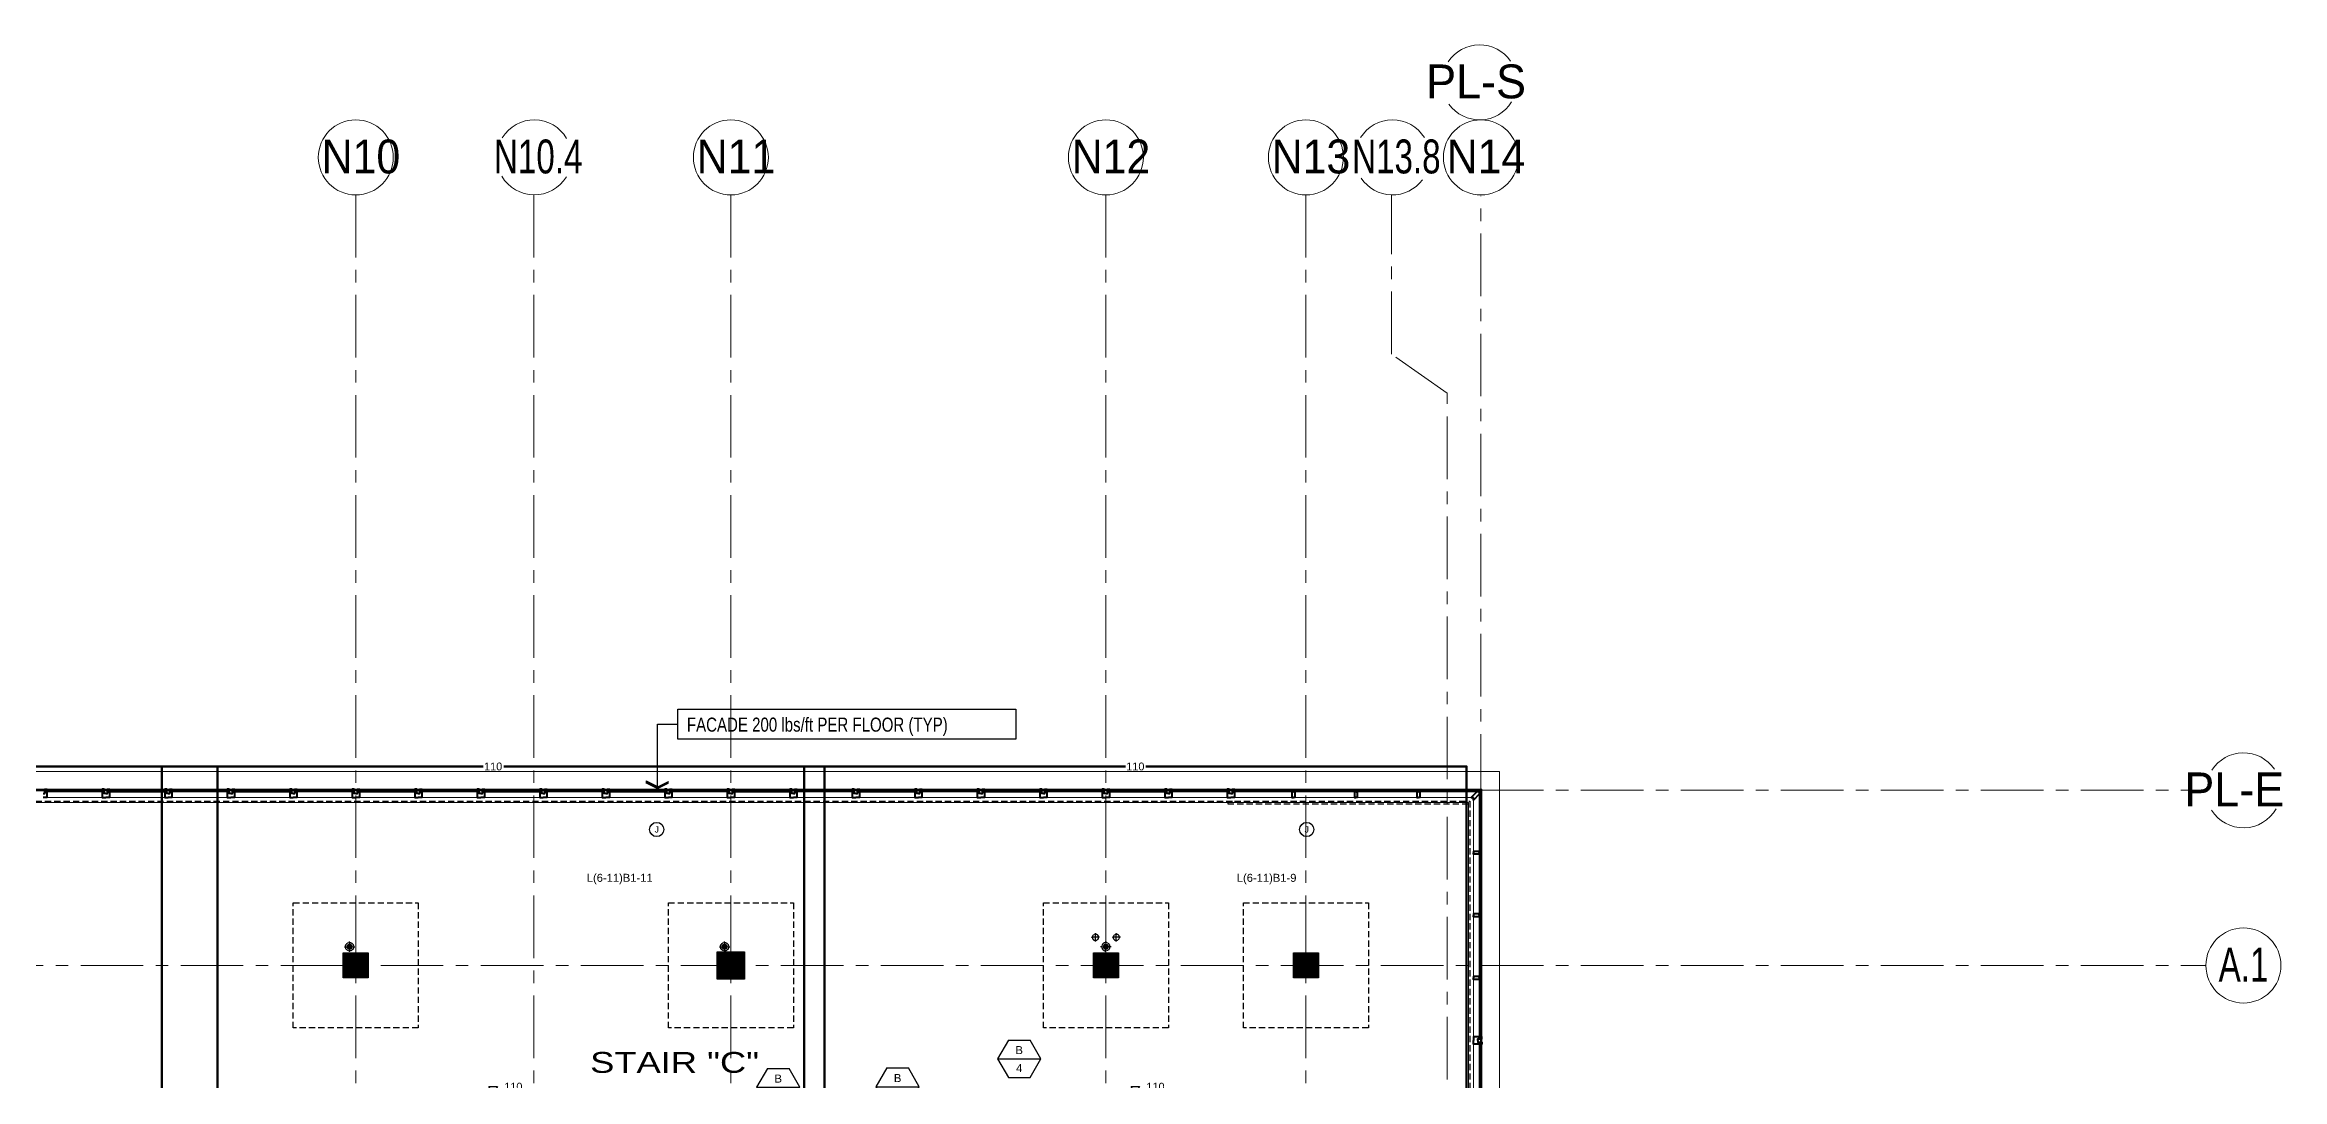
# Model space of a CAD drawing. Header units: inches. Extents: x -26500 to 0, y -3347 to 2257.
# Drawn here: x -22440 to -20292, y 1265 to 2257 of the extents above; entities that cross this region are included whole.
import ezdxf
from ezdxf.enums import TextEntityAlignment as Align

# ---------------------------------------------------------------- set-up
doc = ezdxf.new("R2010")
doc.units = ezdxf.units.IN
doc.header["$LTSCALE"] = 48
doc.header["$MEASUREMENT"] = 0
doc.linetypes.add('A104$0$CENTER', pattern=[2, 1.25, -0.25, 0.25, -0.25])
doc.linetypes.add('NB - 5th floor_plan$0$HIDDEN2', pattern=[0.1875, 0.125, -0.0625])
for name, color, linetype in [('0 @ 48', 7, 'Continuous'), ('0 @ 96', 7, 'Continuous'), ('A104$0$A-ANNO-PATT-1-12', 8, 'Continuous'), ('A104$0$A-ANNO-PATT-1-4', 8, 'Continuous'), ('A104$0$A-ANNO-PATT-2-12', 8, 'Continuous'), ('A104$0$A-AREA-IDEN', 8, 'Continuous'), ('A104$0$A-COLS-COL1-4', 8, 'Continuous'), ('A104$0$A-COLS-COL2-12', 8, 'Continuous'), ('A104$0$A-FLOR-AWNG', 8, 'Continuous'), ('A104$0$A-FLOR-SLAB', 8, 'Continuous'), ('A104$0$A-FLOR-SLEEVE', 8, 'Continuous'), ('A104$0$A-GLAZ', 8, 'Continuous'), ('A104$0$A-GLAZ-CRNA', 8, 'Continuous'), ('A104$0$A-GRID-1DP0-15', 8, 'Continuous'), ('A104$0$A-GRID-GRDP0-12', 8, 'Continuous'), ('A104$0$A-GRID-GRDP0-15', 8, 'Continuous'), ('A104$0$A-GRID-IDP0-12', 8, 'Continuous'), ('A104$0$A-Roof-leader', 8, 'Continuous'), ('A104$0$bc104 - level 1', 8, 'Continuous'), ('A104$0$C-PROP', 8, 'Continuous'), ('A604$0$A-COLS-COL1-12', 8, 'Continuous'), ('A604$0$A-FLOR-SLEEVE', 8, 'Continuous'), ('A604$0$A-SHAD-PAT2', 8, 'Continuous'), ('E-FIRE', 234, 'Continuous'), ('E-Powr-Devc @ 96', 233, 'Continuous'), ('E-TEXT', 6, 'Continuous'), ('M-HVAC-blck', 6, 'Continuous'), ('M-HVAC-TEXT', 6, 'Continuous'), ('NB - 5th floor_plan$0$STCCOLS1', 1, 'NB - 5th floor_plan$0$HIDDEN2'), ('NB - 5th floor_plan$0$STDROPS', 1, 'NB - 5th floor_plan$0$HIDDEN2'), ('NB - 5th floor_plan$0$STSLABEDGE', 1, 'NB - 5th floor_plan$0$HIDDEN2'), ('NB - 5th floor_plan$0$STSLABNOTCH', 1, 'NB - 5th floor_plan$0$HIDDEN2'), ('NB - 5th floor_plan$0$STWETSTACK', 1, 'NB - 5th floor_plan$0$HIDDEN2'), ('XREF', 7, 'Continuous')]:
    doc.layers.add(name, color=color, linetype=linetype)
doc.layers.add('E-Fire-Covr', color=240, linetype='Continuous', lineweight=70, plot=False)
doc.styles.add('A104$0$Arial', font='arial.ttf', dxfattribs={"height": 0.076839})
doc.styles.add('A104$0$style-Arial', font='arial.ttf')
doc.styles.add('M08', font='arial.ttf', dxfattribs={"height": 7.68})
doc.styles.add('MAMEP ANNO', font='arial.ttf', dxfattribs={"height": 0.101562})
doc.styles.add('NB - 5th floor_plan$0$au101s01', font='au101s01.shx')

# ---------------------------------------------------------------- blocks, each defined once
blk = doc.blocks.new('A104')
at = {"layer": 'A104$0$A-Roof-leader', "lineweight": 13}
h = blk.add_hatch(color=256, dxfattribs=at)
edge = h.paths.add_edge_path()
edge.add_arc((-22147.0236, 1392.095), 3, 0, 360)
h = blk.add_hatch(color=256, dxfattribs=at)
edge = h.paths.add_edge_path()
edge.add_arc((-21787.0236, 1392.095), 3, 0, 360)
h = blk.add_hatch(color=256, dxfattribs=at)
edge = h.paths.add_edge_path()
edge.add_arc((-21421.0236, 1392.095), 3, 0, 360)
at = {"layer": 'A104$0$A-ANNO-PATT-1-12', "lineweight": 30}
for points in [[(-21409.0236, 1362.095), (-21409.0236, 1386.095), (-21433.0236, 1362.095), (-21433.0236, 1386.095)], [(-21217.0236, 1362.095), (-21217.0236, 1386.095), (-21241.0236, 1362.095), (-21241.0236, 1386.095)]]:
    blk.add_solid(points, dxfattribs=at)
at = {"layer": 'A104$0$A-ANNO-PATT-1-4', "lineweight": 30, "extrusion": (0, 0, -1)}
blk.add_solid([(21794.0236, 1387.095), (21768.0236, 1387.095), (21794.0236, 1361.095), (21768.0236, 1361.095)], dxfattribs=at)
at = {"layer": 'A104$0$A-ANNO-PATT-2-12', "lineweight": 30}
blk.add_solid([(-22129.0236, 1362.095), (-22129.0236, 1386.095), (-22153.0236, 1362.095), (-22153.0236, 1386.095)], dxfattribs=at)
at = {"layer": 'A104$0$A-COLS-COL1-4', "lineweight": 30}
blk.add_3dface([(-21794.0236, 1387.095), (-21768.0236, 1387.095), (-21768.0236, 1361.095), (-21794.0236, 1361.095)], dxfattribs=at)
at = {"layer": 'A104$0$A-COLS-COL2-12', "lineweight": 30}
blk.add_3dface([(-22153.0236, 1386.095), (-22129.0236, 1386.095), (-22129.0236, 1362.095), (-22153.0236, 1362.095)], dxfattribs=at)
at = {"layer": 'A104$0$A-FLOR-AWNG', "lineweight": 0}
for p, q in [((-24033.7396, 1560.0949), (-21043.1174, 1560.0949)), ((-21043.0236, 1560.0012), (-21043.0236, -35.9051))]:
    blk.add_line(p, q, dxfattribs=at)
at = {"layer": 'A104$0$A-FLOR-SLAB', "lineweight": 0, "flags": 128}
blk.add_lwpolyline([(-23869.2731, 1530.3475), (-21072.7739, 1530.3449), (-21072.7739, -6.1545), (-22489.2736, -6.1545), (-22489.2736, 53.8448), (-22872.7736, 53.8448), (-22872.7736, -6.1545), (-24409.272, -6.1545)], dxfattribs=at)
at = {"layer": 'A104$0$A-FLOR-SLEEVE', "lineweight": 0}
for p, q in [((-22147.0236, 1387.095), (-22147.0236, 1397.095)), ((-21787.0236, 1387.095), (-21787.0236, 1397.095)), ((-21427.0236, 1401.095), (-21435.0236, 1401.095)), ((-21431.0236, 1397.095), (-21431.0236, 1405.095)), ((-21421.0236, 1387.095), (-21421.0236, 1397.095)), ((-21407.0236, 1401.095), (-21415.0236, 1401.095)), ((-21411.0236, 1397.095), (-21411.0236, 1405.095)), ((-22152.0236, 1392.095), (-22142.0236, 1392.095)), ((-21792.0236, 1392.095), (-21782.0236, 1392.095)), ((-21416.0236, 1392.095), (-21426.0236, 1392.095))]:
    blk.add_line(p, q, dxfattribs=at)
at = {"layer": 'A104$0$A-FLOR-SLEEVE', "lineweight": 13, "extrusion": (0, 0, -1)}
for centre, radius in [((21431.0236, 1401.095), 3), ((21411.0236, 1401.095), 3), ((21421.0236, 1392.095), 4)]:
    blk.add_circle(centre, radius, dxfattribs=at)
at = {"layer": 'A104$0$A-FLOR-SLEEVE', "lineweight": 13}
for centre in [(-22147.0236, 1392.095), (-21787.0236, 1392.095)]:
    blk.add_circle(centre, 4, dxfattribs=at)
at = {"layer": 'A104$0$A-GLAZ', "lineweight": 0}
for p, q in [((-21060.0239, 1543.0949), (-23882.0254, 1543.0991)), ((-22383.7745, 1541.8449), (-22438.2745, 1541.8449)), ((-22383.7745, 1541.3449), (-22438.2745, 1541.3449)), ((-22384.5245, 1535.0949), (-22437.5245, 1535.0949)), ((-22378.2739, 1541.8449), (-22323.7739, 1541.8449)), ((-22378.2739, 1541.3449), (-22323.7739, 1541.3449)), ((-22377.5239, 1535.0949), (-22324.5239, 1535.0949)), ((-22263.7745, 1541.8449), (-22318.2745, 1541.8449)), ((-22263.7745, 1541.3449), (-22318.2745, 1541.3449)), ((-22264.5245, 1535.0949), (-22317.5245, 1535.0949)), ((-22258.2739, 1541.8449), (-22203.7739, 1541.8449)), ((-22258.2739, 1541.3449), (-22203.7739, 1541.3449)), ((-22257.5239, 1535.0949), (-22204.5239, 1535.0949)), ((-22143.7745, 1541.8449), (-22198.2745, 1541.8449)), ((-22143.7745, 1541.3449), (-22198.2745, 1541.3449)), ((-22144.5245, 1535.0949), (-22197.5245, 1535.0949)), ((-22138.2739, 1541.8449), (-22083.7739, 1541.8449)), ((-22138.2739, 1541.3449), (-22083.7739, 1541.3449)), ((-22137.5239, 1535.0949), (-22084.5239, 1535.0949)), ((-22023.7745, 1541.8449), (-22078.2745, 1541.8449)), ((-22023.7745, 1541.3449), (-22078.2745, 1541.3449)), ((-22024.5245, 1535.0949), (-22077.5245, 1535.0949)), ((-22018.2739, 1541.8449), (-21963.7739, 1541.8449)), ((-22018.2739, 1541.3449), (-21963.7739, 1541.3449)), ((-22017.5239, 1535.0949), (-21964.5239, 1535.0949)), ((-21903.7745, 1541.8449), (-21958.2745, 1541.8449)), ((-21903.7745, 1541.3449), (-21958.2745, 1541.3449)), ((-21904.5245, 1535.0949), (-21957.5245, 1535.0949)), ((-21898.2739, 1541.8449), (-21843.7739, 1541.8449)), ((-21898.2739, 1541.3449), (-21843.7739, 1541.3449)), ((-21897.5239, 1535.0949), (-21844.5239, 1535.0949)), ((-21783.7745, 1541.8449), (-21838.2745, 1541.8449)), ((-21783.7745, 1541.3449), (-21838.2745, 1541.3449)), ((-21784.5245, 1535.0949), (-21837.5245, 1535.0949)), ((-21778.2739, 1541.8449), (-21723.7739, 1541.8449)), ((-21778.2739, 1541.3449), (-21723.7739, 1541.3449)), ((-21777.5239, 1535.0949), (-21724.5239, 1535.0949)), ((-21663.7745, 1541.8449), (-21718.2745, 1541.8449)), ((-21663.7745, 1541.3449), (-21718.2745, 1541.3449)), ((-21664.5245, 1535.0949), (-21717.5245, 1535.0949)), ((-21658.2739, 1541.8449), (-21603.7739, 1541.8449)), ((-21658.2739, 1541.3449), (-21603.7739, 1541.3449)), ((-21657.5239, 1535.0949), (-21604.5239, 1535.0949)), ((-21543.7745, 1541.8449), (-21598.2745, 1541.8449)), ((-21543.7745, 1541.3449), (-21598.2745, 1541.3449)), ((-21544.5245, 1535.0949), (-21597.5245, 1535.0949)), ((-21538.2739, 1541.8449), (-21483.7739, 1541.8449)), ((-21538.2739, 1541.3449), (-21483.7739, 1541.3449)), ((-21537.5239, 1535.0949), (-21484.5239, 1535.0949)), ((-21423.7745, 1541.8449), (-21478.2745, 1541.8449)), ((-21423.7745, 1541.3449), (-21478.2745, 1541.3449)), ((-21424.5245, 1535.0949), (-21477.5245, 1535.0949)), ((-21418.2739, 1541.8449), (-21363.7739, 1541.8449)), ((-21418.2739, 1541.3449), (-21363.7739, 1541.3449)), ((-21417.5239, 1535.0949), (-21364.5239, 1535.0949)), ((-21303.7745, 1541.8449), (-21358.2745, 1541.8449)), ((-21303.7745, 1541.3449), (-21358.2745, 1541.3449)), ((-21304.5245, 1535.0949), (-21357.5245, 1535.0949)), ((-21060.0239, -18.9052), (-21060.0239, 1543.0949)), ((-21068.0239, 1298.5943), (-21068.0239, 1245.5943)), ((-21061.7739, 1299.3443), (-21061.7739, 1244.8443)), ((-21061.2739, 1299.3443), (-21061.2739, 1244.8443))]:
    blk.add_line(p, q, dxfattribs=at)
at = {"layer": 'A104$0$A-GLAZ', "lineweight": 40}
for p, q in [((-22383.7745, 1542.0949), (-22438.2745, 1542.0949)), ((-22438.2745, 1540.8449), (-22438.2745, 1542.0949)), ((-22383.7745, 1540.8449), (-22438.2745, 1540.8449)), ((-22383.7745, 1540.8449), (-22383.7745, 1542.0949)), ((-22378.2739, 1540.8449), (-22378.2739, 1542.0949)), ((-22378.2739, 1542.0949), (-22323.7739, 1542.0949)), ((-22378.2739, 1540.8449), (-22323.7739, 1540.8449)), ((-22323.7739, 1540.8449), (-22323.7739, 1542.0949)), ((-22263.7745, 1542.0949), (-22318.2745, 1542.0949)), ((-22318.2745, 1540.8449), (-22318.2745, 1542.0949)), ((-22263.7745, 1540.8449), (-22318.2745, 1540.8449)), ((-22263.7745, 1540.8449), (-22263.7745, 1542.0949)), ((-22258.2739, 1540.8449), (-22258.2739, 1542.0949)), ((-22258.2739, 1542.0949), (-22203.7739, 1542.0949)), ((-22258.2739, 1540.8449), (-22203.7739, 1540.8449)), ((-22203.7739, 1540.8449), (-22203.7739, 1542.0949)), ((-22143.7745, 1542.0949), (-22198.2745, 1542.0949)), ((-22198.2745, 1540.8449), (-22198.2745, 1542.0949)), ((-22143.7745, 1540.8449), (-22198.2745, 1540.8449)), ((-22143.7745, 1540.8449), (-22143.7745, 1542.0949)), ((-22138.2739, 1540.8449), (-22138.2739, 1542.0949)), ((-22138.2739, 1542.0949), (-22083.7739, 1542.0949)), ((-22138.2739, 1540.8449), (-22083.7739, 1540.8449)), ((-22083.7739, 1540.8449), (-22083.7739, 1542.0949)), ((-22023.7745, 1542.0949), (-22078.2745, 1542.0949)), ((-22078.2745, 1540.8449), (-22078.2745, 1542.0949)), ((-22023.7745, 1540.8449), (-22078.2745, 1540.8449)), ((-22023.7745, 1540.8449), (-22023.7745, 1542.0949)), ((-22018.2739, 1540.8449), (-22018.2739, 1542.0949)), ((-22018.2739, 1542.0949), (-21963.7739, 1542.0949)), ((-22018.2739, 1540.8449), (-21963.7739, 1540.8449)), ((-21963.7739, 1540.8449), (-21963.7739, 1542.0949)), ((-21903.7745, 1542.0949), (-21958.2745, 1542.0949)), ((-21958.2745, 1540.8449), (-21958.2745, 1542.0949)), ((-21903.7745, 1540.8449), (-21958.2745, 1540.8449)), ((-21903.7745, 1540.8449), (-21903.7745, 1542.0949)), ((-21898.2739, 1540.8449), (-21898.2739, 1542.0949)), ((-21898.2739, 1542.0949), (-21843.7739, 1542.0949)), ((-21898.2739, 1540.8449), (-21843.7739, 1540.8449)), ((-21843.7739, 1540.8449), (-21843.7739, 1542.0949)), ((-21783.7745, 1542.0949), (-21838.2745, 1542.0949)), ((-21838.2745, 1540.8449), (-21838.2745, 1542.0949)), ((-21783.7745, 1540.8449), (-21838.2745, 1540.8449)), ((-21783.7745, 1540.8449), (-21783.7745, 1542.0949)), ((-21778.2739, 1540.8449), (-21778.2739, 1542.0949)), ((-21778.2739, 1542.0949), (-21723.7739, 1542.0949)), ((-21778.2739, 1540.8449), (-21723.7739, 1540.8449)), ((-21723.7739, 1540.8449), (-21723.7739, 1542.0949)), ((-21663.7745, 1542.0949), (-21718.2745, 1542.0949)), ((-21718.2745, 1540.8449), (-21718.2745, 1542.0949)), ((-21663.7745, 1540.8449), (-21718.2745, 1540.8449)), ((-21663.7745, 1540.8449), (-21663.7745, 1542.0949)), ((-21658.2739, 1540.8449), (-21658.2739, 1542.0949)), ((-21658.2739, 1542.0949), (-21603.7739, 1542.0949)), ((-21658.2739, 1540.8449), (-21603.7739, 1540.8449)), ((-21603.7739, 1540.8449), (-21603.7739, 1542.0949)), ((-21543.7745, 1542.0949), (-21598.2745, 1542.0949)), ((-21598.2745, 1540.8449), (-21598.2745, 1542.0949)), ((-21543.7745, 1540.8449), (-21598.2745, 1540.8449)), ((-21543.7745, 1540.8449), (-21543.7745, 1542.0949)), ((-21538.2739, 1540.8449), (-21538.2739, 1542.0949)), ((-21538.2739, 1542.0949), (-21483.7739, 1542.0949)), ((-21538.2739, 1540.8449), (-21483.7739, 1540.8449)), ((-21483.7739, 1540.8449), (-21483.7739, 1542.0949)), ((-21423.7745, 1542.0949), (-21478.2745, 1542.0949)), ((-21478.2745, 1540.8449), (-21478.2745, 1542.0949)), ((-21423.7745, 1540.8449), (-21478.2745, 1540.8449)), ((-21423.7745, 1540.8449), (-21423.7745, 1542.0949)), ((-21418.2739, 1540.8449), (-21418.2739, 1542.0949)), ((-21418.2739, 1542.0949), (-21363.7739, 1542.0949)), ((-21418.2739, 1540.8449), (-21363.7739, 1540.8449)), ((-21363.7739, 1540.8449), (-21363.7739, 1542.0949)), ((-21303.7745, 1542.0949), (-21358.2745, 1542.0949)), ((-21358.2745, 1540.8449), (-21358.2745, 1542.0949)), ((-21303.7745, 1540.8449), (-21358.2745, 1540.8449)), ((-21303.7745, 1540.8449), (-21303.7745, 1542.0949)), ((-21062.2739, 1299.3443), (-21061.0239, 1299.3443)), ((-21062.2739, 1299.3443), (-21062.2739, 1244.8443)), ((-21061.0239, 1299.3443), (-21061.0239, 1244.8443))]:
    blk.add_line(p, q, dxfattribs=at)
at = {"layer": 'A104$0$A-GLAZ', "lineweight": 40, "flags": 128}
for points in [[(-22441.0242, 1539.0949), (-22439.5245, 1539.0949), (-22439.5245, 1543.0949), (-22437.5245, 1543.0949), (-22437.5245, 1542.3449), (-22438.5245, 1542.3449), (-22438.5245, 1540.5949), (-22437.5245, 1540.5949), (-22437.5245, 1535.0949), (-22441.0242, 1535.0949)], [(-22381.0242, 1539.0949), (-22382.5245, 1539.0949), (-22382.5245, 1543.0949), (-22384.5245, 1543.0949), (-22384.5245, 1542.3449), (-22383.5245, 1542.3449), (-22383.5245, 1540.5949), (-22384.5245, 1540.5949), (-22384.5245, 1535.0949), (-22381.0242, 1535.0949)], [(-22381.0242, 1539.0949), (-22379.5239, 1539.0949), (-22379.5239, 1543.0949), (-22377.5239, 1543.0949), (-22377.5239, 1542.3449), (-22378.5239, 1542.3449), (-22378.5239, 1540.5949), (-22377.5239, 1540.5949), (-22377.5239, 1535.0949), (-22381.0242, 1535.0949)], [(-22321.0242, 1539.0949), (-22322.5239, 1539.0949), (-22322.5239, 1543.0949), (-22324.5239, 1543.0949), (-22324.5239, 1542.3449), (-22323.5239, 1542.3449), (-22323.5239, 1540.5949), (-22324.5239, 1540.5949), (-22324.5239, 1535.0949), (-22321.0242, 1535.0949)], [(-22321.0242, 1539.0949), (-22319.5245, 1539.0949), (-22319.5245, 1543.0949), (-22317.5245, 1543.0949), (-22317.5245, 1542.3449), (-22318.5245, 1542.3449), (-22318.5245, 1540.5949), (-22317.5245, 1540.5949), (-22317.5245, 1535.0949), (-22321.0242, 1535.0949)], [(-22261.0242, 1539.0949), (-22262.5245, 1539.0949), (-22262.5245, 1543.0949), (-22264.5245, 1543.0949), (-22264.5245, 1542.3449), (-22263.5245, 1542.3449), (-22263.5245, 1540.5949), (-22264.5245, 1540.5949), (-22264.5245, 1535.0949), (-22261.0242, 1535.0949)], [(-22261.0242, 1539.0949), (-22259.5239, 1539.0949), (-22259.5239, 1543.0949), (-22257.5239, 1543.0949), (-22257.5239, 1542.3449), (-22258.5239, 1542.3449), (-22258.5239, 1540.5949), (-22257.5239, 1540.5949), (-22257.5239, 1535.0949), (-22261.0242, 1535.0949)], [(-22201.0242, 1539.0949), (-22202.5239, 1539.0949), (-22202.5239, 1543.0949), (-22204.5239, 1543.0949), (-22204.5239, 1542.3449), (-22203.5239, 1542.3449), (-22203.5239, 1540.5949), (-22204.5239, 1540.5949), (-22204.5239, 1535.0949), (-22201.0242, 1535.0949)], [(-22201.0242, 1539.0949), (-22199.5245, 1539.0949), (-22199.5245, 1543.0949), (-22197.5245, 1543.0949), (-22197.5245, 1542.3449), (-22198.5245, 1542.3449), (-22198.5245, 1540.5949), (-22197.5245, 1540.5949), (-22197.5245, 1535.0949), (-22201.0242, 1535.0949)], [(-22141.0242, 1539.0949), (-22142.5245, 1539.0949), (-22142.5245, 1543.0949), (-22144.5245, 1543.0949), (-22144.5245, 1542.3449), (-22143.5245, 1542.3449), (-22143.5245, 1540.5949), (-22144.5245, 1540.5949), (-22144.5245, 1535.0949), (-22141.0242, 1535.0949)], [(-22141.0242, 1539.0949), (-22139.5239, 1539.0949), (-22139.5239, 1543.0949), (-22137.5239, 1543.0949), (-22137.5239, 1542.3449), (-22138.5239, 1542.3449), (-22138.5239, 1540.5949), (-22137.5239, 1540.5949), (-22137.5239, 1535.0949), (-22141.0242, 1535.0949)], [(-22081.0242, 1539.0949), (-22082.5239, 1539.0949), (-22082.5239, 1543.0949), (-22084.5239, 1543.0949), (-22084.5239, 1542.3449), (-22083.5239, 1542.3449), (-22083.5239, 1540.5949), (-22084.5239, 1540.5949), (-22084.5239, 1535.0949), (-22081.0242, 1535.0949)], [(-22081.0242, 1539.0949), (-22079.5245, 1539.0949), (-22079.5245, 1543.0949), (-22077.5245, 1543.0949), (-22077.5245, 1542.3449), (-22078.5245, 1542.3449), (-22078.5245, 1540.5949), (-22077.5245, 1540.5949), (-22077.5245, 1535.0949), (-22081.0242, 1535.0949)], [(-22021.0242, 1539.0949), (-22022.5245, 1539.0949), (-22022.5245, 1543.0949), (-22024.5245, 1543.0949), (-22024.5245, 1542.3449), (-22023.5245, 1542.3449), (-22023.5245, 1540.5949), (-22024.5245, 1540.5949), (-22024.5245, 1535.0949), (-22021.0242, 1535.0949)], [(-22021.0242, 1539.0949), (-22019.5239, 1539.0949), (-22019.5239, 1543.0949), (-22017.5239, 1543.0949), (-22017.5239, 1542.3449), (-22018.5239, 1542.3449), (-22018.5239, 1540.5949), (-22017.5239, 1540.5949), (-22017.5239, 1535.0949), (-22021.0242, 1535.0949)], [(-21961.0242, 1539.0949), (-21962.5239, 1539.0949), (-21962.5239, 1543.0949), (-21964.5239, 1543.0949), (-21964.5239, 1542.3449), (-21963.5239, 1542.3449), (-21963.5239, 1540.5949), (-21964.5239, 1540.5949), (-21964.5239, 1535.0949), (-21961.0242, 1535.0949)], [(-21961.0242, 1539.0949), (-21959.5245, 1539.0949), (-21959.5245, 1543.0949), (-21957.5245, 1543.0949), (-21957.5245, 1542.3449), (-21958.5245, 1542.3449), (-21958.5245, 1540.5949), (-21957.5245, 1540.5949), (-21957.5245, 1535.0949), (-21961.0242, 1535.0949)], [(-21901.0242, 1539.0949), (-21902.5245, 1539.0949), (-21902.5245, 1543.0949), (-21904.5245, 1543.0949), (-21904.5245, 1542.3449), (-21903.5245, 1542.3449), (-21903.5245, 1540.5949), (-21904.5245, 1540.5949), (-21904.5245, 1535.0949), (-21901.0242, 1535.0949)], [(-21901.0242, 1539.0949), (-21899.5239, 1539.0949), (-21899.5239, 1543.0949), (-21897.5239, 1543.0949), (-21897.5239, 1542.3449), (-21898.5239, 1542.3449), (-21898.5239, 1540.5949), (-21897.5239, 1540.5949), (-21897.5239, 1535.0949), (-21901.0242, 1535.0949)], [(-21841.0242, 1539.0949), (-21842.5239, 1539.0949), (-21842.5239, 1543.0949), (-21844.5239, 1543.0949), (-21844.5239, 1542.3449), (-21843.5239, 1542.3449), (-21843.5239, 1540.5949), (-21844.5239, 1540.5949), (-21844.5239, 1535.0949), (-21841.0242, 1535.0949)], [(-21841.0242, 1539.0949), (-21839.5245, 1539.0949), (-21839.5245, 1543.0949), (-21837.5245, 1543.0949), (-21837.5245, 1542.3449), (-21838.5245, 1542.3449), (-21838.5245, 1540.5949), (-21837.5245, 1540.5949), (-21837.5245, 1535.0949), (-21841.0242, 1535.0949)], [(-21781.0242, 1539.0949), (-21782.5245, 1539.0949), (-21782.5245, 1543.0949), (-21784.5245, 1543.0949), (-21784.5245, 1542.3449), (-21783.5245, 1542.3449), (-21783.5245, 1540.5949), (-21784.5245, 1540.5949), (-21784.5245, 1535.0949), (-21781.0242, 1535.0949)], [(-21781.0242, 1539.0949), (-21779.5239, 1539.0949), (-21779.5239, 1543.0949), (-21777.5239, 1543.0949), (-21777.5239, 1542.3449), (-21778.5239, 1542.3449), (-21778.5239, 1540.5949), (-21777.5239, 1540.5949), (-21777.5239, 1535.0949), (-21781.0242, 1535.0949)], [(-21721.0242, 1539.0949), (-21722.5239, 1539.0949), (-21722.5239, 1543.0949), (-21724.5239, 1543.0949), (-21724.5239, 1542.3449), (-21723.5239, 1542.3449), (-21723.5239, 1540.5949), (-21724.5239, 1540.5949), (-21724.5239, 1535.0949), (-21721.0242, 1535.0949)], [(-21721.0242, 1539.0949), (-21719.5245, 1539.0949), (-21719.5245, 1543.0949), (-21717.5245, 1543.0949), (-21717.5245, 1542.3449), (-21718.5245, 1542.3449), (-21718.5245, 1540.5949), (-21717.5245, 1540.5949), (-21717.5245, 1535.0949), (-21721.0242, 1535.0949)], [(-21661.0242, 1539.0949), (-21662.5245, 1539.0949), (-21662.5245, 1543.0949), (-21664.5245, 1543.0949), (-21664.5245, 1542.3449), (-21663.5245, 1542.3449), (-21663.5245, 1540.5949), (-21664.5245, 1540.5949), (-21664.5245, 1535.0949), (-21661.0242, 1535.0949)], [(-21661.0242, 1539.0949), (-21659.5239, 1539.0949), (-21659.5239, 1543.0949), (-21657.5239, 1543.0949), (-21657.5239, 1542.3449), (-21658.5239, 1542.3449), (-21658.5239, 1540.5949), (-21657.5239, 1540.5949), (-21657.5239, 1535.0949), (-21661.0242, 1535.0949)], [(-21601.0242, 1539.0949), (-21602.5239, 1539.0949), (-21602.5239, 1543.0949), (-21604.5239, 1543.0949), (-21604.5239, 1542.3449), (-21603.5239, 1542.3449), (-21603.5239, 1540.5949), (-21604.5239, 1540.5949), (-21604.5239, 1535.0949), (-21601.0242, 1535.0949)], [(-21601.0242, 1539.0949), (-21599.5245, 1539.0949), (-21599.5245, 1543.0949), (-21597.5245, 1543.0949), (-21597.5245, 1542.3449), (-21598.5245, 1542.3449), (-21598.5245, 1540.5949), (-21597.5245, 1540.5949), (-21597.5245, 1535.0949), (-21601.0242, 1535.0949)], [(-21541.0242, 1539.0949), (-21542.5245, 1539.0949), (-21542.5245, 1543.0949), (-21544.5245, 1543.0949), (-21544.5245, 1542.3449), (-21543.5245, 1542.3449), (-21543.5245, 1540.5949), (-21544.5245, 1540.5949), (-21544.5245, 1535.0949), (-21541.0242, 1535.0949)], [(-21541.0242, 1539.0949), (-21539.5239, 1539.0949), (-21539.5239, 1543.0949), (-21537.5239, 1543.0949), (-21537.5239, 1542.3449), (-21538.5239, 1542.3449), (-21538.5239, 1540.5949), (-21537.5239, 1540.5949), (-21537.5239, 1535.0949), (-21541.0242, 1535.0949)], [(-21481.0242, 1539.0949), (-21482.5239, 1539.0949), (-21482.5239, 1543.0949), (-21484.5239, 1543.0949), (-21484.5239, 1542.3449), (-21483.5239, 1542.3449), (-21483.5239, 1540.5949), (-21484.5239, 1540.5949), (-21484.5239, 1535.0949), (-21481.0242, 1535.0949)], [(-21481.0242, 1539.0949), (-21479.5245, 1539.0949), (-21479.5245, 1543.0949), (-21477.5245, 1543.0949), (-21477.5245, 1542.3449), (-21478.5245, 1542.3449), (-21478.5245, 1540.5949), (-21477.5245, 1540.5949), (-21477.5245, 1535.0949), (-21481.0242, 1535.0949)], [(-21421.0242, 1539.0949), (-21422.5245, 1539.0949), (-21422.5245, 1543.0949), (-21424.5245, 1543.0949), (-21424.5245, 1542.3449), (-21423.5245, 1542.3449), (-21423.5245, 1540.5949), (-21424.5245, 1540.5949), (-21424.5245, 1535.0949), (-21421.0242, 1535.0949)], [(-21421.0242, 1539.0949), (-21419.5239, 1539.0949), (-21419.5239, 1543.0949), (-21417.5239, 1543.0949), (-21417.5239, 1542.3449), (-21418.5239, 1542.3449), (-21418.5239, 1540.5949), (-21417.5239, 1540.5949), (-21417.5239, 1535.0949), (-21421.0242, 1535.0949)], [(-21361.0242, 1539.0949), (-21362.5239, 1539.0949), (-21362.5239, 1543.0949), (-21364.5239, 1543.0949), (-21364.5239, 1542.3449), (-21363.5239, 1542.3449), (-21363.5239, 1540.5949), (-21364.5239, 1540.5949), (-21364.5239, 1535.0949), (-21361.0242, 1535.0949)], [(-21361.0242, 1539.0949), (-21359.5245, 1539.0949), (-21359.5245, 1543.0949), (-21357.5245, 1543.0949), (-21357.5245, 1542.3449), (-21358.5245, 1542.3449), (-21358.5245, 1540.5949), (-21357.5245, 1540.5949), (-21357.5245, 1535.0949), (-21361.0242, 1535.0949)], [(-21301.0242, 1539.0949), (-21302.5245, 1539.0949), (-21302.5245, 1543.0949), (-21304.5245, 1543.0949), (-21304.5245, 1542.3449), (-21303.5245, 1542.3449), (-21303.5245, 1540.5949), (-21304.5245, 1540.5949), (-21304.5245, 1535.0949), (-21301.0242, 1535.0949)], [(-21064.0239, 1302.0946), (-21064.0239, 1300.5943), (-21060.0239, 1300.5943), (-21060.0239, 1298.5943), (-21060.7739, 1298.5943), (-21060.7739, 1299.5943), (-21062.5239, 1299.5943), (-21062.5239, 1298.5943), (-21068.0239, 1298.5943), (-21068.0239, 1302.0946)]]:
    blk.add_lwpolyline(points, dxfattribs=at)
at = {"layer": 'A104$0$A-GLAZ-CRNA', "lineweight": 30}
for p, q in [((-21298.2745, 1540.8449), (-21298.2745, 1542.0949)), ((-21298.2745, 1542.0949), (-21241.6489, 1542.0949)), ((-21298.2745, 1540.8449), (-21241.6489, 1540.8449)), ((-21240.3989, 1540.8449), (-21240.3989, 1542.0949)), ((-21240.3989, 1542.0949), (-21181.6489, 1542.0949)), ((-21240.3989, 1540.8449), (-21181.6489, 1540.8449)), ((-21180.3989, 1542.0949), (-21121.6489, 1542.0949)), ((-21180.3989, 1540.8449), (-21121.6489, 1540.8449)), ((-21121.6489, 1540.8449), (-21121.6489, 1542.0949)), ((-21120.3989, 1540.8449), (-21120.3989, 1542.0949)), ((-21120.3989, 1542.0949), (-21062.8989, 1542.0949)), ((-21120.3989, 1540.8449), (-21062.8989, 1540.8449)), ((-21062.8989, 1540.8449), (-21062.8989, 1542.0949)), ((-21062.2739, 1482.7199), (-21062.2739, 1540.2199)), ((-21062.2739, 1540.2199), (-21061.0239, 1540.2199)), ((-21061.0239, 1482.7199), (-21061.0239, 1540.2199)), ((-21062.2739, 1482.7199), (-21061.0239, 1482.7199)), ((-21062.2739, 1422.7199), (-21062.2739, 1481.4699)), ((-21062.2739, 1481.4699), (-21061.0239, 1481.4699)), ((-21061.0239, 1422.7199), (-21061.0239, 1481.4699)), ((-21062.2739, 1362.7199), (-21062.2739, 1421.4699)), ((-21061.0239, 1362.7199), (-21061.0239, 1421.4699)), ((-21062.2739, 1362.7199), (-21061.0239, 1362.7199)), ((-21062.2739, 1304.8443), (-21062.2739, 1361.4699)), ((-21061.0239, 1304.8443), (-21061.0239, 1361.4699)), ((-21062.2739, 1304.8443), (-21061.0239, 1304.8443))]:
    blk.add_line(p, q, dxfattribs=at)
at = {"layer": 'A104$0$A-GLAZ-CRNA', "lineweight": 0}
for p, q in [((-21298.2745, 1541.8449), (-21241.6489, 1541.8449)), ((-21298.2745, 1541.3449), (-21241.6489, 1541.3449)), ((-21297.5245, 1535.0949), (-21242.3995, 1535.0949)), ((-21240.3989, 1541.8449), (-21181.6489, 1541.8449)), ((-21240.3989, 1541.3449), (-21181.6489, 1541.3449)), ((-21239.6495, 1535.0949), (-21182.3995, 1535.0949)), ((-21180.3989, 1541.8449), (-21121.6489, 1541.8449)), ((-21180.3989, 1541.3449), (-21121.6489, 1541.3449)), ((-21179.6495, 1535.0949), (-21068.0239, 1535.0949)), ((-21120.3989, 1541.8449), (-21062.8989, 1541.8449)), ((-21120.3989, 1541.3449), (-21062.8989, 1541.3449)), ((-21068.0239, 1423.4693), (-21068.0239, 1535.0949)), ((-21061.7739, 1482.7199), (-21061.7739, 1540.2199)), ((-21061.2739, 1482.7199), (-21061.2739, 1540.2199)), ((-21061.7739, 1422.7199), (-21061.7739, 1481.4699)), ((-21061.2739, 1422.7199), (-21061.2739, 1481.4699)), ((-21068.0239, 1363.4693), (-21068.0239, 1420.7193)), ((-21061.7739, 1362.7199), (-21061.7739, 1421.4699)), ((-21061.2739, 1362.7199), (-21061.2739, 1421.4699)), ((-21068.0239, 1305.5943), (-21068.0239, 1360.7193)), ((-21061.7739, 1304.8443), (-21061.7739, 1361.4699)), ((-21061.2739, 1304.8443), (-21061.2739, 1361.4699))]:
    blk.add_line(p, q, dxfattribs=at)
at = {"layer": 'A104$0$A-GLAZ-CRNA', "lineweight": 40}
for p, q in [((-21241.6489, 1540.8449), (-21241.6489, 1542.0949)), ((-21241.3989, 1542.0949), (-21241.2739, 1542.0949)), ((-21181.6489, 1540.8449), (-21181.6489, 1542.0949)), ((-21180.3989, 1540.8449), (-21180.3989, 1542.0949)), ((-21064.822, 1540.5949), (-21070.322, 1535.0949)), ((-21062.5239, 1538.2968), (-21068.0239, 1532.7968)), ((-21062.2739, 1422.7199), (-21061.0239, 1422.7199)), ((-21062.2739, 1421.4699), (-21061.0239, 1421.4699)), ((-21062.2739, 1361.4699), (-21061.0239, 1361.4699)), ((-21061.0239, 1361.7199), (-21061.0239, 1361.8449))]:
    blk.add_line(p, q, dxfattribs=at)
at = {"layer": 'A104$0$A-GLAZ-CRNA', "lineweight": 40, "flags": 128}
for points in [[(-21301.0242, 1539.0949), (-21299.5245, 1539.0949), (-21299.5245, 1543.0949), (-21297.5245, 1543.0949), (-21297.5245, 1542.3449), (-21298.5245, 1542.3449), (-21298.5245, 1540.5949), (-21297.5245, 1540.5949), (-21297.5245, 1535.0949), (-21301.0242, 1535.0949)], [(-21241.0239, 1541.5012), (-21241.2739, 1541.5012), (-21241.2739, 1542.0949), (-21241.3989, 1542.0949), (-21241.3989, 1540.5949), (-21242.3989, 1540.5949), (-21242.3995, 1535.0949), (-21241.0245, 1535.0949)], [(-21241.0239, 1541.5012), (-21240.7739, 1541.5012), (-21240.7739, 1542.0949), (-21240.6489, 1542.0949), (-21240.6489, 1540.5949), (-21239.6489, 1540.5949), (-21239.6495, 1535.0949), (-21241.0245, 1535.0949)], [(-21181.0239, 1541.5012), (-21181.2739, 1541.5012), (-21181.2739, 1542.0949), (-21181.3989, 1542.0949), (-21181.3989, 1540.5949), (-21182.3989, 1540.5949), (-21182.3995, 1535.0949), (-21181.0245, 1535.0949)], [(-21181.0239, 1541.5012), (-21180.7739, 1541.5012), (-21180.7739, 1542.0949), (-21180.6489, 1542.0949), (-21180.6489, 1540.5949), (-21179.6489, 1540.5949), (-21179.6495, 1535.0949), (-21181.0245, 1535.0949)], [(-21121.0239, 1541.5012), (-21121.2739, 1541.5012), (-21121.2739, 1542.0949), (-21121.3989, 1542.0949), (-21121.3989, 1540.5949), (-21122.3989, 1540.5949), (-21122.3995, 1535.0949), (-21121.0245, 1535.0949)], [(-21121.0239, 1541.5012), (-21120.7739, 1541.5012), (-21120.7739, 1542.0949), (-21120.6489, 1542.0949), (-21120.6489, 1540.5949), (-21119.6489, 1540.5949), (-21119.6495, 1535.0949), (-21121.0245, 1535.0949)], [(-21061.0239, 1542.0949), (-21062.5239, 1542.0949), (-21062.5239, 1540.9485), (-21062.8775, 1540.5949), (-21064.822, 1540.5949), (-21070.322, 1535.0949), (-21068.0239, 1535.0949)], [(-21061.0239, 1542.0949), (-21061.0239, 1540.5949), (-21062.1704, 1540.5949), (-21062.5239, 1540.2414), (-21062.5239, 1538.2968), (-21068.0239, 1532.7968), (-21068.0239, 1535.0949)], [(-21061.6177, 1482.0949), (-21061.6177, 1482.3449), (-21061.0239, 1482.3449), (-21061.0239, 1482.4699), (-21062.5239, 1482.4699), (-21062.5239, 1483.4699), (-21068.0239, 1483.4693), (-21068.0239, 1482.0943)], [(-21061.6177, 1482.0949), (-21061.6177, 1481.8449), (-21061.0239, 1481.8449), (-21061.0239, 1481.7199), (-21062.5239, 1481.7199), (-21062.5239, 1480.7199), (-21068.0239, 1480.7193), (-21068.0239, 1482.0943)], [(-21061.6177, 1422.0949), (-21061.6177, 1422.3449), (-21061.0239, 1422.3449), (-21061.0239, 1422.4699), (-21062.5239, 1422.4699), (-21062.5239, 1423.4699), (-21068.0239, 1423.4693), (-21068.0239, 1422.0943)], [(-21061.6177, 1422.0949), (-21061.6177, 1421.8449), (-21061.0239, 1421.8449), (-21061.0239, 1421.7199), (-21062.5239, 1421.7199), (-21062.5239, 1420.7199), (-21068.0239, 1420.7193), (-21068.0239, 1422.0943)], [(-21061.6177, 1362.0949), (-21061.6177, 1362.3449), (-21061.0239, 1362.3449), (-21061.0239, 1362.4699), (-21062.5239, 1362.4699), (-21062.5239, 1363.4699), (-21068.0239, 1363.4693), (-21068.0239, 1362.0943)], [(-21061.6177, 1362.0949), (-21061.6177, 1361.8449), (-21061.0239, 1361.8449), (-21061.0239, 1361.7199), (-21062.5239, 1361.7199), (-21062.5239, 1360.7199), (-21068.0239, 1360.7193), (-21068.0239, 1362.0943)], [(-21064.0239, 1302.0946), (-21064.0239, 1303.5943), (-21060.0239, 1303.5943), (-21060.0239, 1305.5943), (-21060.7739, 1305.5943), (-21060.7739, 1304.5943), (-21062.5239, 1304.5943), (-21062.5239, 1305.5943), (-21068.0239, 1305.5943), (-21068.0239, 1302.0946)]]:
    blk.add_lwpolyline(points, dxfattribs=at)
at = {"layer": 'A104$0$A-GLAZ-CRNA', "lineweight": 40}
for centre in [(-21241.5239, 1542.2199), (-21240.5239, 1542.2199), (-21181.5239, 1542.2199), (-21180.5239, 1542.2199)]:
    blk.add_arc(centre, 0.1768, 225, 315, dxfattribs=at)
at = {"layer": 'A104$0$A-GLAZ-CRNA', "lineweight": 30}
for centre in [(-21121.5239, 1542.2199), (-21120.5239, 1542.2199)]:
    blk.add_arc(centre, 0.1768, 225, 315, dxfattribs=at)
at = {"layer": 'A104$0$A-GLAZ-CRNA', "lineweight": 30, "extrusion": (0, 0, -1)}
for centre in [(21060.8989, 1482.5949), (21060.8989, 1481.5949)]:
    blk.add_arc(centre, 0.1768, 315, 45, dxfattribs=at)
at = {"layer": 'A104$0$A-GLAZ-CRNA', "lineweight": 40, "extrusion": (0, 0, -1)}
for centre in [(21060.8989, 1422.5949), (21060.8989, 1421.5949), (21060.8989, 1362.5949), (21060.8989, 1361.5949)]:
    blk.add_arc(centre, 0.1768, 315, 45, dxfattribs=at)
at = {"layer": 'A104$0$A-GRID-1DP0-15', "lineweight": 13}
for centre in [(-22141.0236, 2149.2362), (-21781.0236, 2149.2362), (-21421.0236, 2149.2362), (-21229.0236, 2149.2362), (-21061.0236, 2149.2362), (-20328.9322, 1374.095)]:
    blk.add_circle(centre, 36, dxfattribs=at)
for centre, start, end in [((-21062.2764, 2221.2144), 34.0743428, 146.7799207), ((-21062.2764, 2221.2144), 215.420843, 328.567837), ((-21969.7355, 2149.2351), 30.37, 148.3736838), ((-21969.7355, 2149.2351), 210.2525937, 328.862071), ((-20328.9322, 1542.095), 34.3822491, 147.4603171), ((-20328.9322, 1542.095), 211.8354434, 330.4148432)]:
    blk.add_arc(centre, 36, start, end, dxfattribs=at)
at = {"layer": 'A104$0$A-GRID-GRDP0-12', "linetype": 'A104$0$CENTER', "lineweight": 0}
for p, q in [((-21146.9162, 1960.5286), (-21146.9162, 2113.2512)), ((-21093.5239, 1922.9862), (-21146.9162, 1960.5286)), ((-21093.5239, -79.3264), (-21093.5239, 1922.9862))]:
    blk.add_line(p, q, dxfattribs=at)
at = {"layer": 'A104$0$A-GRID-GRDP0-15', "linetype": 'A104$0$CENTER', "lineweight": 0}
for p, q in [((-22141.0236, 2113.2362), (-22141.0236, -676.9042)), ((-21970.0136, 2113.2362), (-21970.0136, 382.209)), ((-21781.0236, 2113.2362), (-21781.0236, -676.9042)), ((-21421.0236, 2113.2362), (-21421.0236, -676.9042)), ((-21229.0236, 2113.2362), (-21229.0236, -676.9042)), ((-21061.0236, -3071.9017), (-21061.0236, 2112.4438)), ((-21061.0239, 1542.095), (-20364.9322, 1542.095)), ((-23941.0236, 1374.095), (-20364.9322, 1374.095))]:
    blk.add_line(p, q, dxfattribs=at)
at = {"layer": 'A104$0$A-GRID-IDP0-12', "lineweight": 13}
for start, end in [(31.6457302, 148.2917647), (213.5133166, 323.1751903)]:
    blk.add_arc((-21145.876, 2149.2362), 36, start, end, dxfattribs=at)
at = {"layer": 'A104$0$bc104 - level 1', "lineweight": 0}
blk.add_solid([(-21677.0112, 1322.919), (-21677.0112, 1322.919), (-21677.0112, 1322.919)], dxfattribs=at)
at = {"layer": 'A104$0$C-PROP', "lineweight": 40, "flags": 128}
blk.add_lwpolyline([(-25004.5437, -676.9041), (-24022.0239, 1542.095), (-21061.0239, 1542.095), (-21061.0239, -676.9042)], dxfattribs=at)
at = {"layer": 'A104$0$A-AREA-IDEN', "lineweight": 13, "insert": (-21916.0813, 1270.8265, 0.2066), "char_height": 19.999996, "attachment_point": 7, "line_spacing_factor": 0.6, "style": 'A104$0$Arial'}
blk.add_mtext('\\H1x;\\W1.24688;STAIR "C"', dxfattribs=at)
at = {"layer": 'A104$0$A-GRID-1DP0-15', "lineweight": 13, "style": 'A104$0$style-Arial'}
for s, width, p in [('PL-S', 0.95, (-21113.5514, 2205.8184)), ('N10', 0.906154, (-22173.8343, 2133.8402)), ('N10.4', 0.701538, (-22008.4281, 2133.8391)), ('N11', 0.906154, (-21813.8343, 2133.8402)), ('N12', 0.906154, (-21453.8343, 2133.8402)), ('N13', 0.906154, (-21261.8343, 2133.8402)), ('N14', 0.906154, (-21093.8343, 2133.8402)), ('PL-E', 0.95, (-20385.7394, 1526.699)), ('A.1', 0.701538, (-20352.7727, 1358.699))]:
    blk.add_text(s, height=32.5, dxfattribs=dict(at, width=width)).set_placement(p)
at = {"layer": 'A104$0$A-GRID-IDP0-12', "lineweight": 13, "style": 'A104$0$style-Arial', "width": 0.701538}
blk.add_text('N13.8', height=32.5, dxfattribs=at).set_placement((-21184.6471, 2133.8402))
blk = doc.blocks.new('NB - 5th floor_plan')
at = {"layer": 'Defpoints'}
for q in [(-21862.3371, 1548.5135, 0), (-21851.504, 1545.8052, 0)]:
    blk.add_line((-21862.3371, 1551.2218, 0), q, dxfattribs=at)
at = {"layer": 'Defpoints', "elevation": 0}
blk.add_lwpolyline([(-21831.9732, 1619.9461), (-21507.5307, 1619.9461), (-21507.5307, 1591.1962), (-21831.9732, 1591.1962)], close=True, dxfattribs=at)
blk.add_lwpolyline([(-21851.504, 1543.9348), (-21851.504, 1605.5712), (-21831.9732, 1605.5712)], dxfattribs=at)
at = {"layer": 'Defpoints'}
for points in [[(-21862.3371, 1551.2218, 0), (-21851.504, 1545.8052, 0), (-21862.3371, 1548.5135, 0), (-21851.504, 1543.0969, 0)], [(-21840.6709, 1551.2218, 0), (-21851.504, 1545.8052, 0), (-21840.6709, 1548.5135, 0), (-21851.504, 1543.0969, 0)]]:
    blk.add_solid(points, dxfattribs=at)
at = {"layer": 'NB - 5th floor_plan$0$STCCOLS1', "color": 1, "linetype": 'NB - 5th floor_plan$0$HIDDEN2'}
for points in [[(-22153.0236, 1386.095), (-22129.0236, 1386.095), (-22129.0236, 1362.095), (-22153.0236, 1362.095)], [(-21793.0236, 1386.095), (-21769.0236, 1386.095), (-21769.0236, 1362.095), (-21793.0236, 1362.095)], [(-21433.0236, 1386.095), (-21409.0236, 1386.095), (-21409.0236, 1362.095), (-21433.0236, 1362.095)], [(-21241.0236, 1386.095), (-21217.0236, 1386.095), (-21217.0236, 1362.095), (-21241.0236, 1362.095)]]:
    blk.add_lwpolyline(points, close=True, dxfattribs=at)
at = {"layer": 'NB - 5th floor_plan$0$STDROPS', "color": 1, "linetype": 'NB - 5th floor_plan$0$HIDDEN2'}
for points in [[(-22201.0236, 1434.1209), (-22081.0236, 1434.1209), (-22081.0236, 1314.1209), (-22201.0236, 1314.1209)], [(-21841.0236, 1434.1209), (-21721.0236, 1434.1209), (-21721.0236, 1314.1209), (-21841.0236, 1314.1209)], [(-21481.0236, 1434.1209), (-21361.0236, 1434.1209), (-21361.0236, 1314.1209), (-21481.0236, 1314.1209)], [(-21289.0236, 1434.1209), (-21169.0236, 1434.1209), (-21169.0236, 1314.1209), (-21289.0236, 1314.1209)]]:
    blk.add_lwpolyline(points, close=True, dxfattribs=at)
at = {"layer": 'NB - 5th floor_plan$0$STSLABEDGE', "color": 1, "linetype": 'NB - 5th floor_plan$0$HIDDEN2', "elevation": 0}
blk.add_lwpolyline([(-24410.5216, 169.3061), (-24584.3081, 246.2546), (-24082.6837, 1379.1629), (-23921.1515, 1307.6403), (-23870.5233, 1357.7144), (-23870.5233, 1531.5979), (-21297.5245, 1531.5947), (-21279.6923, 1531.5951), (-21071.5239, 1531.5949), (-21071.5239, -7.4045), (-21293.4359, -7.4045), (-21298.4429, -7.4045), (-22490.5236, -7.4045), (-22490.5236, 52.5948), (-22871.5236, 52.5948), (-22871.5236, -7.4045), (-24410.5239, -7.4045), (-24410.5216, 169.3061)], dxfattribs=at)
at = {"layer": 'NB - 5th floor_plan$0$STSLABNOTCH', "color": 1, "linetype": 'NB - 5th floor_plan$0$HIDDEN2', "elevation": 0}
blk.add_lwpolyline([(-21304.0239, 1531.5947), (-21304.0239, 1529.0947), (-21071.5239, 1529.0949)], dxfattribs=at)
at = {"layer": 'NB - 5th floor_plan$0$STWETSTACK', "color": 1, "linetype": 'NB - 5th floor_plan$0$HIDDEN2'}
for p, q in [((-22147.0223, 1387.0944, -0.0063), (-22147.0223, 1397.0944, -0.0063)), ((-21787.0223, 1387.0944, -0.0063), (-21787.0223, 1397.0944, -0.0063)), ((-22152.0223, 1392.0944, -0.0063), (-22142.0223, 1392.0944, -0.0063)), ((-21792.0223, 1392.0944, -0.0063), (-21782.0223, 1392.0944, -0.0063))]:
    blk.add_line(p, q, dxfattribs=at)
at = {"layer": 'NB - 5th floor_plan$0$STWETSTACK', "color": 1, "linetype": 'NB - 5th floor_plan$0$HIDDEN2', "extrusion": (0, 0, -1)}
for p, q in [((-21427.0223, 1401.0944, -0.0063), (-21435.0223, 1401.0944, -0.0063)), ((-21431.0223, 1397.0944, -0.0063), (-21431.0223, 1405.0944, -0.0063)), ((-21421.0223, 1387.0944, -0.0063), (-21421.0223, 1397.0944, -0.0063)), ((-21407.0223, 1401.0944, -0.0063), (-21415.0223, 1401.0944, -0.0063)), ((-21411.0223, 1397.0944, -0.0063), (-21411.0223, 1405.0944, -0.0063)), ((-21416.0223, 1392.0944, -0.0063), (-21426.0223, 1392.0944, -0.0063))]:
    blk.add_line(p, q, dxfattribs=at)
for centre, radius in [((21431.0223, 1401.0944, 0.0063), 3), ((21411.0223, 1401.0944, 0.0063), 3), ((21421.0223, 1392.0944, 0.0063), 4)]:
    blk.add_circle(centre, radius, dxfattribs=at)
at = {"layer": 'NB - 5th floor_plan$0$STWETSTACK', "color": 1, "linetype": 'NB - 5th floor_plan$0$HIDDEN2'}
for centre in [(-22147.0223, 1392.0944, -0.0063), (-21787.0223, 1392.0944, -0.0063)]:
    blk.add_circle(centre, 4, dxfattribs=at)
at = {"layer": 'Defpoints', "style": 'NB - 5th floor_plan$0$au101s01', "width": 0.8}
blk.add_text('FACADE 200 lbs/ft PER FLOOR (TYP)', height=13.5, rotation=0.0000001, dxfattribs=at).set_placement((-21823.205, 1598.3506, 0))
blk = doc.blocks.new('A604')
at = {"layer": 'A604$0$A-COLS-COL1-12', "lineweight": 30}
for points in [[(-21433, 1386.1), (-21409, 1386.1), (-21409, 1362.1), (-21433, 1362.1)], [(-21241, 1386.1), (-21217, 1386.1), (-21217, 1362.1), (-21241, 1362.1)]]:
    blk.add_3dface(points, dxfattribs=at)
at = {"layer": 'A604$0$A-FLOR-SLEEVE', "lineweight": 0}
for p, q in [((-22147, 1387.1), (-22147, 1397.1)), ((-21787, 1387.1), (-21787, 1397.1)), ((-21427, 1401.1), (-21435, 1401.1)), ((-21431, 1397.1), (-21431, 1405.1)), ((-21421, 1387.1), (-21421, 1397.1)), ((-21407, 1401.1), (-21415, 1401.1)), ((-21411, 1397.1), (-21411, 1405.1)), ((-22152, 1392.1), (-22142, 1392.1)), ((-21792, 1392.1), (-21782, 1392.1)), ((-21416, 1392.1), (-21426, 1392.1))]:
    blk.add_line(p, q, dxfattribs=at)
at = {"layer": 'A604$0$A-FLOR-SLEEVE', "lineweight": 13, "extrusion": (0, 0, -1)}
for centre, radius in [((21431, 1401.1), 3), ((21411, 1401.1), 3), ((21421, 1392.1), 4)]:
    blk.add_circle(centre, radius, dxfattribs=at)
at = {"layer": 'A604$0$A-FLOR-SLEEVE', "lineweight": 13}
for centre in [(-22147, 1392.1), (-21787, 1392.1)]:
    blk.add_circle(centre, 4, dxfattribs=at)
at = {"layer": 'A604$0$A-SHAD-PAT2', "lineweight": 13, "flags": 128}
blk.add_lwpolyline([(-23882, 1543.1), (-21061, 1542.1), (-21060, -18.9), (-22502, -18.9), (-22501, 42.1), (-22861, 42.1), (-22860, -18.9), (-24422, -18.9), (-24422, 161.8), (-24599.5, 240.4), (-24088.5, 1394.3), (-23923.4, 1320.1), (-23881, 1362.1), (-23882, 1543.1)], close=True, dxfattribs=at)
blk = doc.blocks.new('FA-StrobeSymbol-Anno')
at = {"color": 0, "linetype": 'ByBlock'}
for p, q in [((-0.044, 0.044), (-0.074, 0.074)), ((0.044, 0.044), (0.074, 0.074)), ((-0.044, -0.044), (-0.074, -0.074)), ((0.044, -0.044), (0.074, -0.074))]:
    blk.add_line(p, q, dxfattribs=at)
blk.add_circle((0, 0), 0.0403, dxfattribs=at)
blk = doc.blocks.new('*U770')
at = {"layer": '0 @ 48', "color": 0, "linetype": 'ByBlock', "xscale": 24, "yscale": 24, "zscale": 24}
blk.add_blockref('FA-StrobeSymbol-Anno', (0, 4), dxfattribs=at)
at = {"layer": '0 @ 96', "color": 0, "linetype": 'ByBlock', "xscale": 48, "yscale": 48, "zscale": 48}
blk.add_blockref('FA-StrobeSymbol-Anno', (0, 4), dxfattribs=at)
blk = doc.blocks.new('FA-Speaker-Anno')
at = {"color": 0, "linetype": 'ByBlock'}
for p, q in [((0.083, 0), (0.156, 0.042)), ((0.156, -0.042), (0.083, 0)), ((0.156, 0.042), (0.156, -0.042))]:
    blk.add_line(p, q, dxfattribs=at)
blk.add_lwpolyline([(0, 0.042), (0.083, 0.042), (0.083, -0.042), (0, -0.042)], close=True, dxfattribs=at)
blk = doc.blocks.new('*U771')
at = {"layer": '0 @ 48', "color": 0, "linetype": 'ByBlock', "xscale": 48, "yscale": 48, "zscale": 48, "rotation": 90}
blk.add_blockref('FA-Speaker-Anno', (0, 2), dxfattribs=at)
at = {"layer": '0 @ 96', "color": 0, "linetype": 'ByBlock', "xscale": 96, "yscale": 96, "zscale": 96, "rotation": 90}
blk.add_blockref('FA-Speaker-Anno', (0, 0), dxfattribs=at)
blk = doc.blocks.new('*U149')
at = {"layer": 'E-Fire-Covr'}
blk.add_lwpolyline([(10.2, 322), (318, 322), (318, -314), (-318, -314), (-318, 322), (-9.5, 322)], dxfattribs=at)
for name in ['*U771', '*U770']:
    blk.add_blockref(name, (0, 0))
at = {"color": 6, "style": 'MAMEP ANNO'}
for s, p in [('(C)', (10.6, -3.8)), ('110', (10.6, 11.1))]:
    blk.add_text(s, height=7.5, dxfattribs=at).set_placement(p)
at = {"layer": 'E-Fire-Covr', "style": 'MAMEP ANNO'}
blk.add_text('110', height=7.5, dxfattribs=at).set_placement((0, 322), align=Align.MIDDLE_CENTER)
blk = doc.blocks.new('Symbol-Thermostat-Anno')
at = {"color": 0, "linetype": 'ByBlock'}
blk.add_circle((0, 0), 0.0711, dxfattribs=at)
at = {"color": 0, "linetype": 'ByBlock', "style": 'MAMEP ANNO'}
blk.add_attdef('T', text='', height=0.0625, dxfattribs=at).set_placement((0, 0), align=Align.MIDDLE)
blk = doc.blocks.new('A$C73FD2CE6')
at = {"layer": 'M-HVAC-blck'}
for p, q in [((10.4, 36), (0, 18)), ((10.4, 36), (31.2, 36)), ((41.6, 18), (31.2, 36)), ((0, 18), (41.6, 18)), ((0, 18), (10.4, 0)), ((31.2, 0), (41.6, 18)), ((10.4, 0), (31.2, 0))]:
    blk.add_line(p, q, dxfattribs=at)
at = {"layer": 'M-HVAC-TEXT', "style": 'M08'}
for tag, p in [('2', (20.8, 26.3)), ('1', (20.8, 9))]:
    blk.add_attdef(tag, text='', height=7.68, dxfattribs=at).set_placement(p, align=Align.MIDDLE)

msp = doc.modelspace()

# ---------------------------------------------------------------- block references
at = {"layer": 'E-FIRE'}
for p in [(-22591.7, 1243), (-22009.2, 1243), (-21392.7, 1243)]:
    msp.add_blockref('*U149', p, dxfattribs=at)
at = {"layer": 'E-Powr-Devc @ 96', "xscale": 96, "yscale": 96, "zscale": 96}
for p in [(-21852.2, 1504.5), (-21228.2, 1504.5)]:
    msp.add_blockref('Symbol-Thermostat-Anno', p, dxfattribs=at).add_auto_attribs({'T': 'J'})
at = {"layer": 'M-HVAC-blck'}
for p, values in [((-21525, 1266.6), {'2': 'B', '1': '4'}), ((-21756.3, 1239.3), {'2': 'B', '1': '4.5'}), ((-21641.7, 1239.8), {'2': 'B', '1': '-'})]:
    msp.add_blockref('A$C73FD2CE6', p, dxfattribs=at).add_auto_attribs(values)
at = {"layer": 'XREF'}
for name in ['A104', 'NB - 5th floor_plan', 'A604']:
    msp.add_blockref(name, (0, 0), dxfattribs=at)

# ---------------------------------------------------------------- texts
at = {"layer": 'E-TEXT', "char_height": 7.68, "attachment_point": 1, "style": 'M08'}
for s, insert in [('L(6-11)B1-11', (-21919.3, 1462)), ('L(6-11)B1-9', (-21295.3, 1462))]:
    msp.add_mtext_dynamic_manual_height_columns(s, width=61.744, gutter_width=1, heights=[0], dxfattribs=dict(at, insert=insert))

doc.saveas('drawing.dxf')
